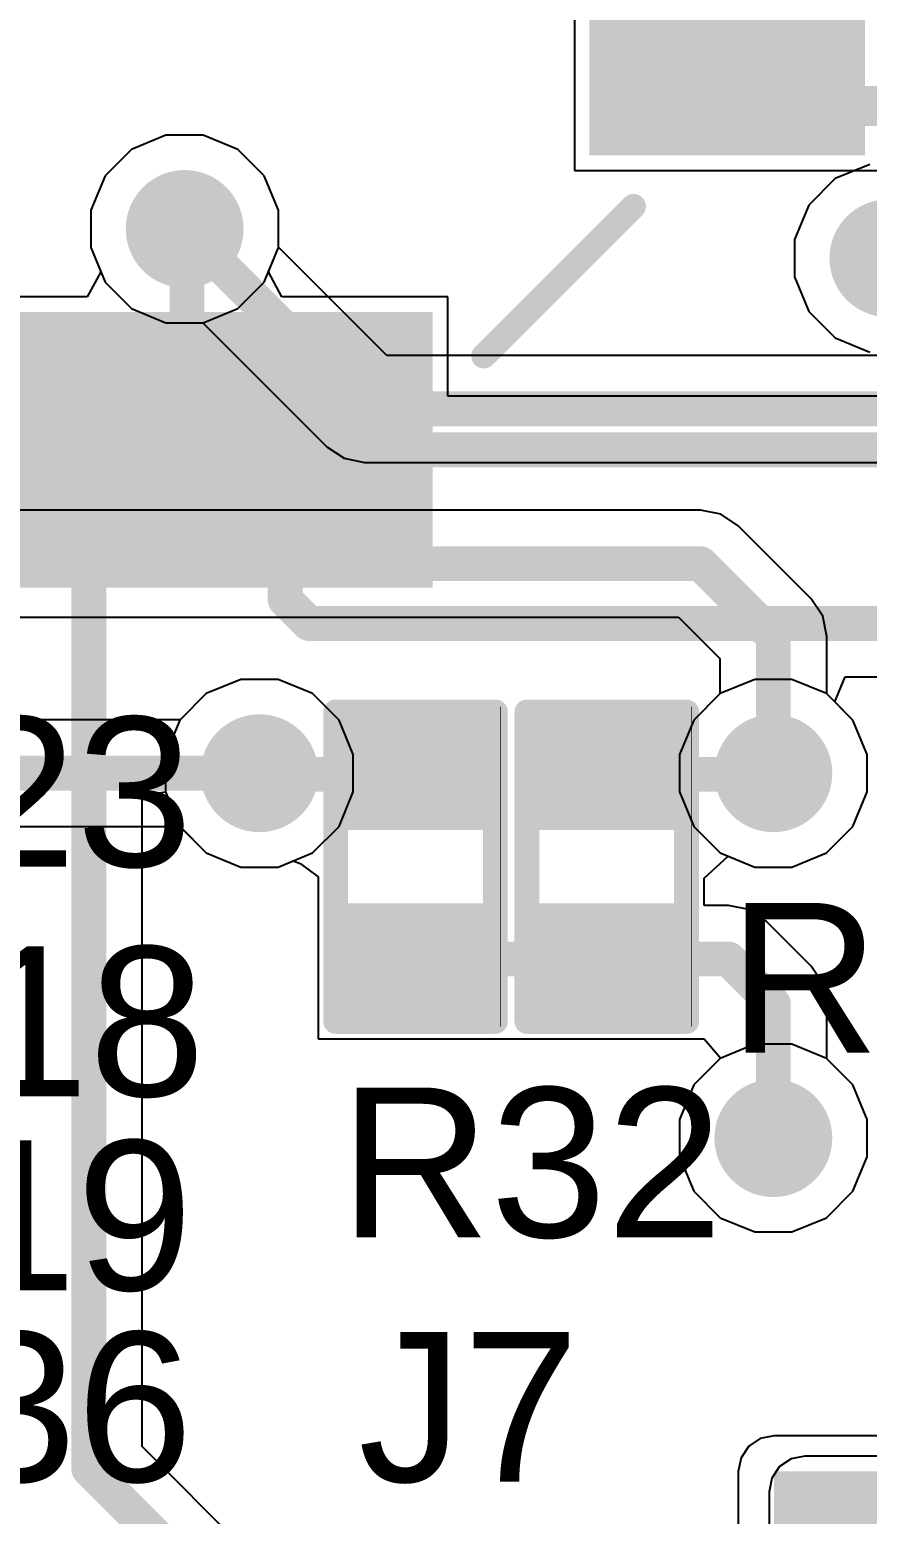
# Model space of a CAD drawing. Header units: inches. Extents: x -3 to 128, y -12 to 41.
# Drawn here: x 104.24 to 108.5, y 7.39 to 14.95 of the extents above; entities that cross this region are included whole.
import ezdxf

# ---------------------------------------------------------------- set-up
doc = ezdxf.new("R2010")
doc.units = ezdxf.units.IN
for name, color, linetype in [('Bottom Layer', 5, 'Continuous'), ('Layer 1', 16, 'Continuous'), ('Layer 2', 76, 'Continuous'), ('Top Layer', 1, 'Continuous'), ('Top Overlay', 2, 'Continuous'), ('Top Paste', 8, 'Continuous'), ('Top Solder', 216, 'Continuous'), ('Via Holes', 16, 'Continuous')]:
    doc.layers.add(name, color=color, linetype=linetype)
doc.styles.add('Arial', font='', dxfattribs={"height": 0.2})
doc.styles.get('Arial').set_extended_font_data('Arial')

msp = doc.modelspace()

# ---------------------------------------------------------------- hatches: boundary and pattern name
at = {"layer": 'Bottom Layer'}
h = msp.add_hatch(color=5, dxfattribs=at)
edge = h.paths.add_edge_path()
edge.add_arc((105.0283, 13.9329), 0.3, 0, 360)
h = msp.add_hatch(color=5, dxfattribs=at)
edge = h.paths.add_edge_path()
edge.add_arc((108.6112, 13.7839), 0.3, 0, 360)
h = msp.add_hatch(color=5, dxfattribs=at)
edge = h.paths.add_edge_path()
edge.add_arc((105.4093, 11.1625), 0.3, 0, 360)
h = msp.add_hatch(color=5, dxfattribs=at)
edge = h.paths.add_edge_path()
edge.add_arc((108.0255, 11.1625), 0.3, 0, 360)
h = msp.add_hatch(color=5, dxfattribs=at)
edge = h.paths.add_edge_path()
edge.add_arc((108.0255, 9.3051), 0.3, 0, 360)
at = {"layer": 'Layer 1'}
h = msp.add_hatch(color=16, dxfattribs=at)
edge = h.paths.add_edge_path()
edge.add_arc((105.0283, 13.9329), 0.3, 0, 360)
h = msp.add_hatch(color=16, dxfattribs=at)
edge = h.paths.add_edge_path()
edge.add_arc((108.6112, 13.7839), 0.3, 0, 360)
h = msp.add_hatch(color=16, dxfattribs=at)
edge = h.paths.add_edge_path()
edge.add_arc((105.4093, 11.1625), 0.3, 0, 360)
h = msp.add_hatch(color=16, dxfattribs=at)
edge = h.paths.add_edge_path()
edge.add_arc((108.0255, 11.1625), 0.3, 0, 360)
h = msp.add_hatch(color=16, dxfattribs=at)
edge = h.paths.add_edge_path()
edge.add_arc((108.0255, 9.3051), 0.3, 0, 360)
at = {"layer": 'Layer 2'}
h = msp.add_hatch(color=76, dxfattribs=at)
edge = h.paths.add_edge_path()
edge.add_arc((105.0283, 13.9329), 0.3, 0, 360)
h = msp.add_hatch(color=76, dxfattribs=at)
edge = h.paths.add_edge_path()
edge.add_arc((108.6112, 13.7839), 0.3, 0, 360)
h = msp.add_hatch(color=76, dxfattribs=at)
edge = h.paths.add_edge_path()
edge.add_arc((105.4093, 11.1625), 0.3, 0, 360)
h = msp.add_hatch(color=76, dxfattribs=at)
edge = h.paths.add_edge_path()
edge.add_arc((108.0255, 11.1625), 0.3, 0, 360)
h = msp.add_hatch(color=76, dxfattribs=at)
edge = h.paths.add_edge_path()
edge.add_arc((108.0255, 9.3051), 0.3, 0, 360)
msp.add_hatch(color=76, dxfattribs=at).paths.add_polyline_path([(108.1851, 6.0571), (117.8299, 6.0571), (117.8299, 7.5049), (108.1851, 7.5049)])
at = {"layer": 'Top Layer'}
for points in [[(107.1901, 15.2091), (108.3901, 15.2091), (108.3901, 14.9091), (107.1901, 14.9091)], [(107.1901, 14.7091), (108.3901, 14.7091), (108.3901, 14.4091), (107.1901, 14.4091)], [(104.3901, 12.2091), (104.3901, 13.4091), (104.6901, 13.4091), (104.6901, 12.2091)], [(104.8901, 12.2091), (104.8901, 13.4091), (105.1901, 13.4091), (105.1901, 12.2091)], [(105.3901, 12.2091), (105.3901, 13.4091), (105.6901, 13.4091), (105.6901, 12.2091)], [(105.8901, 12.2091), (105.8901, 13.4091), (106.1901, 13.4091), (106.1901, 12.2091)], [(106.5212, 10.9281), (105.8862, 10.9281), (105.8862, 11.3853), (106.5212, 11.3853)], [(107.4949, 10.9281), (106.8599, 10.9281), (106.8599, 11.3853), (107.4949, 11.3853)], [(106.5212, 9.9883), (105.8862, 9.9883), (105.8862, 10.4455), (106.5212, 10.4455)], [(107.4949, 9.9883), (106.8599, 9.9883), (106.8599, 10.4455), (107.4949, 10.4455)], [(108.0283, 6.2083), (111.0135, 6.2083), (111.0135, 7.6083), (108.0283, 7.6083)]]:
    msp.add_hatch(color=1, dxfattribs=at).paths.add_polyline_path(points)
h = msp.add_hatch(color=1, dxfattribs=at)
edge = h.paths.add_edge_path()
edge.add_arc((105.0283, 13.9329), 0.3, 0, 360)
h = msp.add_hatch(color=1, dxfattribs=at)
edge = h.paths.add_edge_path()
edge.add_arc((108.6112, 13.7839), 0.3, 0, 360)
h = msp.add_hatch(color=1, dxfattribs=at)
edge = h.paths.add_edge_path()
edge.add_arc((105.4093, 11.1625), 0.3, 0, 360)
h = msp.add_hatch(color=1, dxfattribs=at)
edge = h.paths.add_edge_path()
edge.add_arc((108.0255, 11.1625), 0.3, 0, 360)
h = msp.add_hatch(color=1, dxfattribs=at)
edge = h.paths.add_edge_path()
edge.add_arc((108.0255, 9.3051), 0.3, 0, 360)
at = {"layer": 'Top Paste'}
for points in [[(107.1901, 15.2091), (108.3901, 15.2091), (108.3901, 14.9091), (107.1901, 14.9091)], [(107.1901, 14.7091), (108.3901, 14.7091), (108.3901, 14.4091), (107.1901, 14.4091)], [(104.3901, 12.2091), (104.3901, 13.4091), (104.6901, 13.4091), (104.6901, 12.2091)], [(104.8901, 12.2091), (104.8901, 13.4091), (105.1901, 13.4091), (105.1901, 12.2091)], [(105.3901, 12.2091), (105.3901, 13.4091), (105.6901, 13.4091), (105.6901, 12.2091)], [(105.8901, 12.2091), (105.8901, 13.4091), (106.1901, 13.4091), (106.1901, 12.2091)], [(106.5212, 10.9281), (105.8862, 10.9281), (105.8862, 11.3853), (106.5212, 11.3853)], [(107.4949, 10.9281), (106.8599, 10.9281), (106.8599, 11.3853), (107.4949, 11.3853)], [(106.5212, 9.9883), (105.8862, 9.9883), (105.8862, 10.4455), (106.5212, 10.4455)], [(107.4949, 9.9883), (106.8599, 9.9883), (106.8599, 10.4455), (107.4949, 10.4455)]]:
    msp.add_hatch(color=8, dxfattribs=at).paths.add_polyline_path(points)
at = {"layer": 'Top Solder'}
for points in [[(107.0885, 15.3107), (108.4917, 15.3107), (108.4917, 14.8075), (107.0885, 14.8075)], [(107.0885, 14.8107), (108.4917, 14.8107), (108.4917, 14.3075), (107.0885, 14.3075)], [(103.7885, 12.1075), (103.7885, 13.5107), (104.2917, 13.5107), (104.2917, 12.1075)], [(104.2885, 12.1075), (104.2885, 13.5107), (104.7917, 13.5107), (104.7917, 12.1075)], [(104.7885, 12.1075), (104.7885, 13.5107), (105.2917, 13.5107), (105.2917, 12.1075)], [(105.2885, 12.1075), (105.2885, 13.5107), (105.7917, 13.5107), (105.7917, 12.1075)], [(105.7885, 12.1075), (105.7885, 13.5107), (106.2917, 13.5107), (106.2917, 12.1075)], [(106.5762, 10.8731), (105.8312, 10.8731), (105.8312, 11.4403), (106.5762, 11.4403)], [(107.5499, 10.8731), (106.8049, 10.8731), (106.8049, 11.4403), (107.5499, 11.4403)], [(106.5762, 9.9333), (105.8312, 9.9333), (105.8312, 10.5005), (106.5762, 10.5005)], [(107.5499, 9.9333), (106.8049, 9.9333), (106.8049, 10.5005), (107.5499, 10.5005)]]:
    msp.add_hatch(color=216, dxfattribs=at).paths.add_polyline_path(points)
at = {"layer": 'Via Holes'}
h = msp.add_hatch(color=7, dxfattribs=at)
edge = h.paths.add_edge_path()
edge.add_arc((105.0283, 13.9329), 0.15, 0, 360)
h = msp.add_hatch(color=7, dxfattribs=at)
edge = h.paths.add_edge_path()
edge.add_arc((108.6112, 13.7839), 0.15, 0, 360)
h = msp.add_hatch(color=7, dxfattribs=at)
edge = h.paths.add_edge_path()
edge.add_arc((105.4093, 11.1625), 0.15, 0, 360)
h = msp.add_hatch(color=7, dxfattribs=at)
edge = h.paths.add_edge_path()
edge.add_arc((108.0255, 11.1625), 0.15, 0, 360)
h = msp.add_hatch(color=7, dxfattribs=at)
edge = h.paths.add_edge_path()
edge.add_arc((108.0255, 9.3051), 0.15, 0, 360)

# ---------------------------------------------------------------- linework, layer by layer
at = {"layer": 'Bottom Layer'}
for p, q in [((104.9333, 14.4107), (104.7576, 14.338)), ((105.1233, 14.4107), (104.9333, 14.4107)), ((105.2989, 14.338), (105.1233, 14.4107)), ((104.7576, 14.338), (104.6232, 14.2035)), ((105.4334, 14.2035), (105.2989, 14.338)), ((104.6232, 14.2035), (104.5505, 14.0279)), ((105.5061, 14.0279), (105.4334, 14.2035)), ((104.5505, 14.0279), (104.5505, 13.8379)), ((105.5061, 13.8397), (105.5061, 14.0279)), ((104.5505, 13.8379), (104.6232, 13.6622)), ((106.0571, 13.2887), (105.5061, 13.8397)), ((104.6232, 13.6622), (104.7576, 13.5278)), ((104.7576, 13.5278), (104.9333, 13.4551)), ((104.9333, 13.4551), (105.1215, 13.4551)), ((105.1215, 13.4551), (105.7522, 12.8245)), ((122.3909, 13.2887), (106.0571, 13.2887)), ((105.7522, 12.8245), (105.8404, 12.7655)), ((105.8404, 12.7655), (105.9444, 12.7448)), ((105.9444, 12.7448), (105.9445, 12.7448)), ((105.9445, 12.7448), (122.5035, 12.7448)), ((107.6545, 12.5013), (103.9192, 12.5013)), ((107.7585, 12.4806), (107.6545, 12.5013)), ((107.8468, 12.4216), (107.7585, 12.4806)), ((108.2178, 12.0506), (107.8468, 12.4216)), ((108.2767, 11.9624), (108.2178, 12.0506)), ((103.8065, 11.9574), (107.5418, 11.9574)), ((107.5418, 11.9574), (107.7536, 11.7457)), ((108.2974, 11.8583), (108.2767, 11.9624)), ((108.2974, 11.5663), (108.2974, 11.8583)), ((107.7536, 11.7457), (107.7536, 11.5663)), ((105.3143, 11.6403), (105.1386, 11.5676)), ((105.5043, 11.6403), (105.3143, 11.6403)), ((105.6799, 11.5676), (105.5043, 11.6403)), ((105.1386, 11.5676), (105.0055, 11.4345)), ((105.8144, 11.4332), (105.6799, 11.5676)), ((107.7536, 11.5663), (107.6204, 11.4332)), ((108.4306, 11.4332), (108.2974, 11.5663)), ((105.0055, 11.4345), (102.7977, 11.4345)), ((105.8871, 11.2576), (105.8144, 11.4332)), ((107.6204, 11.4332), (107.5477, 11.2576)), ((108.5033, 11.2576), (108.4306, 11.4332)), ((105.8871, 11.0675), (105.8871, 11.2576)), ((107.5477, 11.2576), (107.5477, 11.0675)), ((108.5033, 11.0675), (108.5033, 11.2576)), ((105.8144, 10.8919), (105.8871, 11.0675)), ((107.5477, 11.0675), (107.6204, 10.8919)), ((108.4306, 10.8919), (108.5033, 11.0675)), ((102.685, 10.8906), (105.0055, 10.8906)), ((105.0055, 10.8906), (105.1386, 10.7575)), ((105.6799, 10.7575), (105.8144, 10.8919)), ((107.6204, 10.8919), (107.7548, 10.7575)), ((108.2961, 10.7575), (108.4306, 10.8919)), ((105.1386, 10.7575), (105.3143, 10.6847)), ((105.5043, 10.6847), (105.6799, 10.7575)), ((107.7548, 10.7575), (107.9305, 10.6847)), ((108.1205, 10.6847), (108.2961, 10.7575)), ((105.3143, 10.6847), (105.5043, 10.6847)), ((107.9305, 10.6847), (108.1205, 10.6847)), ((107.9305, 9.7829), (107.7548, 9.7102)), ((108.1205, 9.7829), (107.9305, 9.7829)), ((108.2961, 9.7102), (108.1205, 9.7829)), ((107.7548, 9.7102), (107.6204, 9.5758)), ((108.4306, 9.5758), (108.2961, 9.7102)), ((107.6204, 9.5758), (107.5477, 9.4002)), ((108.5033, 9.4002), (108.4306, 9.5758)), ((107.5477, 9.4002), (107.5477, 9.2101)), ((108.5033, 9.2101), (108.5033, 9.4002)), ((107.5477, 9.2101), (107.6204, 9.0345)), ((108.4306, 9.0345), (108.5033, 9.2101)), ((107.6204, 9.0345), (107.7548, 8.9001)), ((108.2961, 8.9001), (108.4306, 9.0345)), ((107.7548, 8.9001), (107.9305, 8.8273)), ((108.1205, 8.8273), (108.2961, 8.9001)), ((107.9305, 8.8273), (108.1205, 8.8273))]:
    msp.add_line(p, q, dxfattribs=at)
for points in [[(105.0283, 13.9329, 0.1778, 0.1778, 0), (105.9444, 13.0167, 0.1778, 0.1778, 0)], [(105.9444, 13.0167, 0.1778, 0.1778, 0), (122.5035, 13.0167, 0.1778, 0.1778, 0)], [(103.8065, 12.2293, 0.1778, 0.1778, 0), (107.6545, 12.2293, 0.1778, 0.1778, 0)], [(107.6545, 12.2293, 0.1778, 0.1778, 0), (108.0255, 11.8583, 0.1778, 0.1778, 0)], [(108.0255, 11.1625, 0.1778, 0.1778, 0), (108.0255, 11.8583, 0.1778, 0.1778, 0)], [(102.685, 11.1625, 0.1778, 0.1778, 0), (105.4093, 11.1625, 0.1778, 0.1778, 0)]]:
    msp.add_lwpolyline(points, format="xyseb", dxfattribs=at)
for points in [[(104.9838, 13.9329, 0.0889, 0.0889, 1), (105.0727, 13.9329, 0.0889, 0.0889, 1)], [(105.9, 13.0167, 0.0889, 0.0889, 1), (105.9889, 13.0167, 0.0889, 0.0889, 1)], [(105.9, 13.0167, 0.0889, 0.0889, 1), (105.9889, 13.0167, 0.0889, 0.0889, 1)], [(107.61, 12.2293, 0.0889, 0.0889, 1), (107.6989, 12.2293, 0.0889, 0.0889, 1)], [(107.61, 12.2293, 0.0889, 0.0889, 1), (107.6989, 12.2293, 0.0889, 0.0889, 1)], [(107.981, 11.8583, 0.0889, 0.0889, 1), (108.0699, 11.8583, 0.0889, 0.0889, 1)], [(107.981, 11.8583, 0.0889, 0.0889, 1), (108.0699, 11.8583, 0.0889, 0.0889, 1)], [(105.3648, 11.1625, 0.0889, 0.0889, 1), (105.4537, 11.1625, 0.0889, 0.0889, 1)], [(107.981, 11.1625, 0.0889, 0.0889, 1), (108.0699, 11.1625, 0.0889, 0.0889, 1)]]:
    msp.add_lwpolyline(points, format="xyseb", close=True, dxfattribs=at)
at = {"layer": 'Layer 1'}
for p, q in [((104.9333, 14.4107), (104.7576, 14.338)), ((105.1233, 14.4107), (104.9333, 14.4107)), ((105.2989, 14.338), (105.1233, 14.4107)), ((104.7576, 14.338), (104.6232, 14.2035)), ((105.4334, 14.2035), (105.2989, 14.338)), ((104.6232, 14.2035), (104.5505, 14.0279)), ((105.5061, 14.0279), (105.4334, 14.2035)), ((104.5505, 14.0279), (104.5505, 13.8379)), ((105.5061, 13.8379), (105.5061, 14.0279)), ((104.5505, 13.8379), (104.6232, 13.6622)), ((105.4334, 13.6622), (105.5061, 13.8379)), ((104.6232, 13.6622), (104.7576, 13.5278)), ((105.2989, 13.5278), (105.4334, 13.6622)), ((104.7576, 13.5278), (104.9333, 13.4551)), ((105.1233, 13.4551), (105.2989, 13.5278)), ((104.9333, 13.4551), (105.1233, 13.4551)), ((105.3143, 11.6403), (105.1386, 11.5676)), ((105.5043, 11.6403), (105.3143, 11.6403)), ((105.6799, 11.5676), (105.5043, 11.6403)), ((107.9305, 11.6403), (107.7548, 11.5676)), ((108.1205, 11.6403), (107.9305, 11.6403)), ((108.2961, 11.5676), (108.1205, 11.6403)), ((105.1386, 11.5676), (105.0042, 11.4332)), ((105.8144, 11.4332), (105.6799, 11.5676)), ((107.7548, 11.5676), (107.6204, 11.4332)), ((108.4306, 11.4332), (108.2961, 11.5676)), ((105.0042, 11.4332), (104.9315, 11.2576)), ((105.8871, 11.2576), (105.8144, 11.4332)), ((107.6204, 11.4332), (107.5477, 11.2576)), ((108.5033, 11.2576), (108.4306, 11.4332)), ((104.9315, 11.2576), (104.9315, 11.0675)), ((105.8871, 11.0675), (105.8871, 11.2576)), ((107.5477, 11.2576), (107.5477, 11.0675)), ((108.5033, 11.0675), (108.5033, 11.2576)), ((104.9315, 11.0675), (105.0042, 10.8919)), ((105.8144, 10.8919), (105.8871, 11.0675)), ((107.5477, 11.0675), (107.6204, 10.8919)), ((108.4306, 10.8919), (108.5033, 11.0675)), ((105.0042, 10.8919), (105.1386, 10.7575)), ((105.6799, 10.7575), (105.8144, 10.8919)), ((107.6204, 10.8919), (107.7548, 10.7575)), ((108.2961, 10.7575), (108.4306, 10.8919)), ((105.1386, 10.7575), (105.3143, 10.6847)), ((105.5043, 10.6847), (105.6799, 10.7575)), ((107.7548, 10.7575), (107.9305, 10.6847)), ((108.1205, 10.6847), (108.2961, 10.7575)), ((105.3143, 10.6847), (105.5043, 10.6847)), ((107.9305, 10.6847), (108.1205, 10.6847)), ((107.9305, 9.7829), (107.7548, 9.7102)), ((108.1205, 9.7829), (107.9305, 9.7829)), ((108.2961, 9.7102), (108.1205, 9.7829)), ((107.7548, 9.7102), (107.6204, 9.5758)), ((108.4306, 9.5758), (108.2961, 9.7102)), ((107.6204, 9.5758), (107.5477, 9.4002)), ((108.5033, 9.4002), (108.4306, 9.5758)), ((107.5477, 9.4002), (107.5477, 9.2101)), ((108.5033, 9.2101), (108.5033, 9.4002)), ((107.5477, 9.2101), (107.6204, 9.0345)), ((108.4306, 9.0345), (108.5033, 9.2101)), ((107.6204, 9.0345), (107.7548, 8.9001)), ((108.2961, 8.9001), (108.4306, 9.0345)), ((107.7548, 8.9001), (107.9305, 8.8273)), ((108.1205, 8.8273), (108.2961, 8.9001)), ((107.9305, 8.8273), (108.1205, 8.8273))]:
    msp.add_line(p, q, dxfattribs=at)
at = {"layer": 'Layer 2'}
for p, q in [((104.9333, 14.4107), (104.7576, 14.338)), ((105.1233, 14.4107), (104.9333, 14.4107)), ((105.2989, 14.338), (105.1233, 14.4107)), ((104.7576, 14.338), (104.6232, 14.2035)), ((105.4334, 14.2035), (105.2989, 14.338)), ((108.5162, 14.2617), (108.3405, 14.189)), ((104.6232, 14.2035), (104.5505, 14.0279)), ((105.5061, 14.0279), (105.4334, 14.2035)), ((108.3405, 14.189), (108.2061, 14.0546)), ((104.5505, 14.0279), (104.5505, 13.8379)), ((105.5061, 13.8379), (105.5061, 14.0279)), ((108.2061, 14.0546), (108.1334, 13.8789)), ((104.5505, 13.8379), (104.6232, 13.6622)), ((105.4334, 13.6622), (105.5061, 13.8379)), ((108.1334, 13.8789), (108.1334, 13.6889)), ((108.1334, 13.6889), (108.2061, 13.5133)), ((104.6232, 13.6622), (104.7576, 13.5278)), ((105.2989, 13.5278), (105.4334, 13.6622)), ((104.7576, 13.5278), (104.9333, 13.4551)), ((105.1233, 13.4551), (105.2989, 13.5278)), ((104.9333, 13.4551), (105.1233, 13.4551)), ((108.2061, 13.5133), (108.3405, 13.3788)), ((108.3405, 13.3788), (108.5162, 13.3061)), ((105.3143, 11.6403), (105.1386, 11.5676)), ((105.5043, 11.6403), (105.3143, 11.6403)), ((105.6799, 11.5676), (105.5043, 11.6403)), ((107.9305, 11.6403), (107.7548, 11.5676)), ((108.1205, 11.6403), (107.9305, 11.6403)), ((108.2961, 11.5676), (108.1205, 11.6403)), ((105.1386, 11.5676), (105.0042, 11.4332)), ((105.8144, 11.4332), (105.6799, 11.5676)), ((107.7548, 11.5676), (107.6204, 11.4332)), ((108.4306, 11.4332), (108.2961, 11.5676)), ((105.0042, 11.4332), (104.9315, 11.2576)), ((105.8871, 11.2576), (105.8144, 11.4332)), ((107.6204, 11.4332), (107.5477, 11.2576)), ((108.5033, 11.2576), (108.4306, 11.4332)), ((104.9315, 11.2576), (104.9315, 11.0675)), ((105.8871, 11.0675), (105.8871, 11.2576)), ((107.5477, 11.2576), (107.5477, 11.0675)), ((108.5033, 11.0675), (108.5033, 11.2576)), ((104.9315, 11.0675), (105.0042, 10.8919)), ((105.8144, 10.8919), (105.8871, 11.0675)), ((107.5477, 11.0675), (107.6204, 10.8919)), ((108.4306, 10.8919), (108.5033, 11.0675)), ((105.0042, 10.8919), (105.1386, 10.7575)), ((105.6799, 10.7575), (105.8144, 10.8919)), ((107.6204, 10.8919), (107.7548, 10.7575)), ((108.2961, 10.7575), (108.4306, 10.8919)), ((105.1386, 10.7575), (105.3143, 10.6847)), ((105.5043, 10.6847), (105.6799, 10.7575)), ((107.7548, 10.7575), (107.9305, 10.6847)), ((108.1205, 10.6847), (108.2961, 10.7575)), ((105.3143, 10.6847), (105.5043, 10.6847)), ((107.9305, 10.6847), (108.1205, 10.6847)), ((108.057, 7.6331), (108.0177, 7.5743)), ((108.1158, 7.6724), (108.057, 7.6331)), ((108.1851, 7.6862), (108.1158, 7.6724)), ((117.8299, 7.6862), (108.1851, 7.6862)), ((108.0177, 7.5743), (108.0039, 7.5049)), ((108.0039, 7.5049), (108.0039, 6.0571))]:
    msp.add_line(p, q, dxfattribs=at)
at = {"layer": 'Top Layer'}
for p, q in [((107.0123, 15.2742), (107.0123, 14.2313)), ((104.9333, 14.4107), (104.7576, 14.338)), ((105.1233, 14.4107), (104.9333, 14.4107)), ((105.2989, 14.338), (105.1233, 14.4107)), ((104.7576, 14.338), (104.6232, 14.2035)), ((105.4334, 14.2035), (105.2989, 14.338)), ((107.0123, 14.2313), (108.5679, 14.2313)), ((104.6232, 14.2035), (104.5505, 14.0279)), ((105.5061, 14.0279), (105.4334, 14.2035)), ((104.5505, 14.0279), (104.5505, 13.8379)), ((105.5061, 13.8379), (105.5061, 14.0279)), ((104.5505, 13.8379), (104.6019, 13.7139)), ((105.4547, 13.7139), (105.5061, 13.8379)), ((104.6019, 13.7139), (104.5327, 13.5869)), ((105.5239, 13.5869), (105.4547, 13.7139)), ((104.5327, 13.5869), (103.312, 13.5869)), ((106.3679, 13.5869), (105.5239, 13.5869)), ((106.3679, 13.081), (106.3679, 13.5869)), ((108.867, 13.081), (106.3679, 13.081)), ((108.3382, 11.5256), (108.3908, 11.6526)), ((108.3908, 11.6526), (108.867, 11.6526)), ((108.4306, 11.4332), (108.3382, 11.5256)), ((108.5033, 11.2576), (108.4306, 11.4332)), ((108.5033, 11.0675), (108.5033, 11.2576)), ((104.812, 11.0493), (104.9315, 11.0675)), ((104.812, 7.7347), (104.812, 11.0493)), ((104.9315, 11.0675), (105.0042, 10.8919)), ((108.4306, 10.8919), (108.5033, 11.0675)), ((105.0042, 10.8919), (105.1386, 10.7575)), ((108.2961, 10.7575), (108.4306, 10.8919)), ((105.1386, 10.7575), (105.3143, 10.6847)), ((107.6727, 10.628), (107.7957, 10.7406)), ((107.7957, 10.7406), (107.9305, 10.6847)), ((108.1205, 10.6847), (108.2961, 10.7575)), ((105.3143, 10.6847), (105.5043, 10.6847)), ((105.5043, 10.6847), (105.5814, 10.7167)), ((105.5814, 10.7167), (105.617, 10.7038)), ((105.617, 10.7038), (105.7084, 10.6351)), ((107.9305, 10.6847), (108.1205, 10.6847)), ((105.7084, 10.6351), (105.7084, 10.5028)), ((107.6727, 10.6233), (107.6727, 10.628)), ((107.6727, 10.4889), (107.6727, 10.6233)), ((107.6727, 10.6233), (107.6727, 10.6233)), ((105.7084, 10.5028), (105.7084, 9.8105)), ((107.7969, 10.4889), (107.6727, 10.4889)), ((107.901, 10.4682), (107.7969, 10.4889)), ((107.9892, 10.4092), (107.901, 10.4682)), ((108.2178, 10.1806), (107.9892, 10.4092)), ((108.2767, 10.0924), (108.2178, 10.1806)), ((108.2974, 9.9883), (108.2767, 10.0924)), ((108.2974, 9.7089), (108.2974, 9.9883)), ((105.7084, 9.8105), (107.6727, 9.8105)), ((107.6727, 9.8105), (107.7536, 9.717)), ((107.7536, 9.7089), (107.6204, 9.5758)), ((107.7536, 9.717), (107.7536, 9.7089)), ((108.4306, 9.5758), (108.2974, 9.7089)), ((107.6204, 9.5758), (107.5477, 9.4002)), ((108.5033, 9.4002), (108.4306, 9.5758)), ((107.5477, 9.4002), (107.5477, 9.2101)), ((108.5033, 9.2101), (108.5033, 9.4002)), ((107.5477, 9.2101), (107.6204, 9.0345)), ((108.4306, 9.0345), (108.5033, 9.2101)), ((107.6204, 9.0345), (107.7548, 8.9001)), ((108.2961, 8.9001), (108.4306, 9.0345)), ((107.7548, 8.9001), (107.9305, 8.8273)), ((108.1205, 8.8273), (108.2961, 8.9001)), ((107.9305, 8.8273), (108.1205, 8.8273)), ((108.0283, 7.7896), (107.959, 7.7758)), ((111.0135, 7.7896), (108.0283, 7.7896)), ((112.2757, 0.2711), (104.812, 7.7347)), ((107.9002, 7.7365), (107.8609, 7.6776)), ((107.959, 7.7758), (107.9002, 7.7365)), ((107.8609, 7.6776), (107.8471, 7.6083)), ((107.8471, 7.6083), (107.8471, 6.2083))]:
    msp.add_line(p, q, dxfattribs=at)
for points in [[(107.7901, 14.5591, 0.2032, 0.2032, 0), (110.7108, 14.5591, 0.2032, 0.2032, 0)], [(105.0283, 13.9329, 0.1778, 0.1778, 0), (105.0401, 13.9447, 0.1778, 0.1778, 0)], [(105.0401, 12.8091, 0.1778, 0.1778, 0), (105.0401, 13.9447, 0.1778, 0.1778, 0)], [(104.5401, 7.6221, 0.1778, 0.1778, 0), (104.5401, 12.8091, 0.1778, 0.1778, 0)], [(105.5401, 12.0459, 0.1778, 0.1778, 0), (105.5401, 12.8091, 0.1778, 0.1778, 0)], [(106.0401, 12.8091, 0.1778, 0.1778, 0), (109.3273, 12.8091, 0.1778, 0.1778, 0)], [(105.5401, 12.0459, 0.1778, 0.1778, 0), (105.6615, 11.9245, 0.1778, 0.1778, 0)], [(105.6615, 11.9245, 0.1778, 0.1778, 0), (109.3623, 11.9245, 0.1778, 0.1778, 0)], [(105.4093, 11.1625, 0.1778, 0.1778, 0), (105.4151, 11.1567, 0.1778, 0.1778, 0)], [(105.4151, 11.1567, 0.1778, 0.1778, 0), (106.2037, 11.1567, 0.1778, 0.1778, 0)], [(107.0758, 11.1567, 0.1778, 0.1778, 0), (108.0197, 11.1567, 0.1778, 0.1778, 0)], [(108.0197, 11.1567, 0.1778, 0.1778, 0), (108.0255, 11.1625, 0.1778, 0.1778, 0)], [(106.2037, 10.2169, 0.1778, 0.1778, 0), (107.1774, 10.2169, 0.1778, 0.1778, 0)], [(107.1774, 10.2169, 0.1778, 0.1778, 0), (107.7969, 10.2169, 0.1778, 0.1778, 0)], [(107.7969, 10.2169, 0.1778, 0.1778, 0), (108.0255, 9.9883, 0.1778, 0.1778, 0)], [(108.0255, 9.3051, 0.1778, 0.1778, 0), (108.0255, 9.9883, 0.1778, 0.1778, 0)], [(104.5401, 7.6221, 0.1778, 0.1778, 0), (112.3689, -0.2067, 0.1778, 0.1778, 0)]]:
    msp.add_lwpolyline(points, format="xyseb", dxfattribs=at)
for points in [[(107.7393, 14.5591, 0.1016, 0.1016, 1), (107.8409, 14.5591, 0.1016, 0.1016, 1)], [(104.9838, 13.9329, 0.0889, 0.0889, 1), (105.0727, 13.9329, 0.0889, 0.0889, 1)], [(104.9957, 13.9447, 0.0889, 0.0889, 1), (105.0846, 13.9447, 0.0889, 0.0889, 1)], [(104.9957, 13.9447, 0.0889, 0.0889, 1), (105.0846, 13.9447, 0.0889, 0.0889, 1)], [(104.4957, 12.8091, 0.0889, 0.0889, 1), (104.5846, 12.8091, 0.0889, 0.0889, 1)], [(104.9957, 12.8091, 0.0889, 0.0889, 1), (105.0846, 12.8091, 0.0889, 0.0889, 1)], [(105.4957, 12.8091, 0.0889, 0.0889, 1), (105.5846, 12.8091, 0.0889, 0.0889, 1)], [(105.9957, 12.8091, 0.0889, 0.0889, 1), (106.0846, 12.8091, 0.0889, 0.0889, 1)], [(105.4957, 12.0459, 0.0889, 0.0889, 1), (105.5846, 12.0459, 0.0889, 0.0889, 1)], [(105.4957, 12.0459, 0.0889, 0.0889, 1), (105.5846, 12.0459, 0.0889, 0.0889, 1)], [(105.6171, 11.9245, 0.0889, 0.0889, 1), (105.706, 11.9245, 0.0889, 0.0889, 1)], [(105.6171, 11.9245, 0.0889, 0.0889, 1), (105.706, 11.9245, 0.0889, 0.0889, 1)], [(105.3648, 11.1625, 0.0889, 0.0889, 1), (105.4537, 11.1625, 0.0889, 0.0889, 1)], [(105.3707, 11.1567, 0.0889, 0.0889, 1), (105.4596, 11.1567, 0.0889, 0.0889, 1)], [(105.3707, 11.1567, 0.0889, 0.0889, 1), (105.4596, 11.1567, 0.0889, 0.0889, 1)], [(106.1593, 11.1567, 0.0889, 0.0889, 1), (106.2482, 11.1567, 0.0889, 0.0889, 1)], [(107.0314, 11.1567, 0.0889, 0.0889, 1), (107.1203, 11.1567, 0.0889, 0.0889, 1)], [(107.9752, 11.1567, 0.0889, 0.0889, 1), (108.0641, 11.1567, 0.0889, 0.0889, 1)], [(107.9752, 11.1567, 0.0889, 0.0889, 1), (108.0641, 11.1567, 0.0889, 0.0889, 1)], [(107.981, 11.1625, 0.0889, 0.0889, 1), (108.0699, 11.1625, 0.0889, 0.0889, 1)], [(106.1593, 10.2169, 0.0889, 0.0889, 1), (106.2482, 10.2169, 0.0889, 0.0889, 1)], [(107.133, 10.2169, 0.0889, 0.0889, 1), (107.2219, 10.2169, 0.0889, 0.0889, 1)], [(107.133, 10.2169, 0.0889, 0.0889, 1), (107.2219, 10.2169, 0.0889, 0.0889, 1)], [(107.7524, 10.2169, 0.0889, 0.0889, 1), (107.8413, 10.2169, 0.0889, 0.0889, 1)], [(107.7524, 10.2169, 0.0889, 0.0889, 1), (107.8413, 10.2169, 0.0889, 0.0889, 1)], [(107.981, 9.9883, 0.0889, 0.0889, 1), (108.0699, 9.9883, 0.0889, 0.0889, 1)], [(107.981, 9.9883, 0.0889, 0.0889, 1), (108.0699, 9.9883, 0.0889, 0.0889, 1)], [(107.981, 9.3051, 0.0889, 0.0889, 1), (108.0699, 9.3051, 0.0889, 0.0889, 1)], [(104.4957, 7.6221, 0.0889, 0.0889, 1), (104.5846, 7.6221, 0.0889, 0.0889, 1)], [(104.4957, 7.6221, 0.0889, 0.0889, 1), (104.5846, 7.6221, 0.0889, 0.0889, 1)]]:
    msp.add_lwpolyline(points, format="xyseb", close=True, dxfattribs=at)
at = {"layer": 'Top Overlay'}
for points in [[(106.5511, 13.2861, 0.127, 0.127, 0), (107.3131, 14.0481, 0.127, 0.127, 0)], [(105.7973, 9.8994, 0.127, 0.127, 0), (105.7973, 11.4742, 0.127, 0.127, 0)], [(105.7973, 11.4742, 0.127, 0.127, 0), (106.6101, 11.4742, 0.127, 0.127, 0)], [(106.6101, 9.8994, 0.127, 0.127, 0), (106.6101, 11.4742, 0.127, 0.127, 0)], [(106.6355, 9.874, 0.00323, 0.00323, 0), (106.6355, 11.4996, 0.00323, 0.00323, 0)], [(106.771, 9.8994, 0.127, 0.127, 0), (106.771, 11.4742, 0.127, 0.127, 0)], [(106.771, 11.4742, 0.127, 0.127, 0), (107.5838, 11.4742, 0.127, 0.127, 0)], [(107.5838, 9.8994, 0.127, 0.127, 0), (107.5838, 11.4742, 0.127, 0.127, 0)], [(107.6092, 9.874, 0.00323, 0.00323, 0), (107.6092, 11.4996, 0.00323, 0.00323, 0)], [(105.7973, 9.8994, 0.127, 0.127, 0), (106.6101, 9.8994, 0.127, 0.127, 0)], [(106.771, 9.8994, 0.127, 0.127, 0), (107.5838, 9.8994, 0.127, 0.127, 0)]]:
    msp.add_lwpolyline(points, format="xyseb", dxfattribs=at)
for points in [[(107.2814, 14.0481, 0.0635, 0.0635, 1), (107.3449, 14.0481, 0.0635, 0.0635, 1)], [(106.5194, 13.2861, 0.0635, 0.0635, 1), (106.5829, 13.2861, 0.0635, 0.0635, 1)], [(105.7656, 11.4742, 0.0635, 0.0635, 1), (105.8291, 11.4742, 0.0635, 0.0635, 1)], [(105.7656, 11.4742, 0.0635, 0.0635, 1), (105.8291, 11.4742, 0.0635, 0.0635, 1)], [(106.5784, 11.4742, 0.0635, 0.0635, 1), (106.6419, 11.4742, 0.0635, 0.0635, 1)], [(106.5784, 11.4742, 0.0635, 0.0635, 1), (106.6419, 11.4742, 0.0635, 0.0635, 1)], [(106.6347, 11.4996, 0.00161, 0.00161, 1), (106.6363, 11.4996, 0.00161, 0.00161, 1)], [(106.7393, 11.4742, 0.0635, 0.0635, 1), (106.8028, 11.4742, 0.0635, 0.0635, 1)], [(106.7393, 11.4742, 0.0635, 0.0635, 1), (106.8028, 11.4742, 0.0635, 0.0635, 1)], [(107.5521, 11.4742, 0.0635, 0.0635, 1), (107.6156, 11.4742, 0.0635, 0.0635, 1)], [(107.5521, 11.4742, 0.0635, 0.0635, 1), (107.6156, 11.4742, 0.0635, 0.0635, 1)], [(107.6084, 11.4996, 0.00161, 0.00161, 1), (107.61, 11.4996, 0.00161, 0.00161, 1)], [(105.7656, 9.8994, 0.0635, 0.0635, 1), (105.8291, 9.8994, 0.0635, 0.0635, 1)], [(105.7656, 9.8994, 0.0635, 0.0635, 1), (105.8291, 9.8994, 0.0635, 0.0635, 1)], [(106.5784, 9.8994, 0.0635, 0.0635, 1), (106.6419, 9.8994, 0.0635, 0.0635, 1)], [(106.5784, 9.8994, 0.0635, 0.0635, 1), (106.6419, 9.8994, 0.0635, 0.0635, 1)], [(106.7393, 9.8994, 0.0635, 0.0635, 1), (106.8028, 9.8994, 0.0635, 0.0635, 1)], [(106.7393, 9.8994, 0.0635, 0.0635, 1), (106.8028, 9.8994, 0.0635, 0.0635, 1)], [(107.5521, 9.8994, 0.0635, 0.0635, 1), (107.6156, 9.8994, 0.0635, 0.0635, 1)], [(107.5521, 9.8994, 0.0635, 0.0635, 1), (107.6156, 9.8994, 0.0635, 0.0635, 1)], [(106.6347, 9.874, 0.00161, 0.00161, 1), (106.6363, 9.874, 0.00161, 0.00161, 1)], [(107.6084, 9.874, 0.00161, 0.00161, 1), (107.61, 9.874, 0.00161, 0.00161, 1)]]:
    msp.add_lwpolyline(points, format="xyseb", close=True, dxfattribs=at)

# ---------------------------------------------------------------- texts
at = {"layer": 'Top Overlay', "style": 'Arial'}
for s, p in [('C23', (103.1171, 10.687)), ('R33', (107.7972, 9.7403)), ('R18', (103.1806, 9.5186)), ('R32', (105.816, 8.8005)), ('R19', (103.1171, 8.5311)), ('R36', (103.1171, 7.556)), ('J7', (105.9123, 7.556))]:
    msp.add_text(s, height=0.762, dxfattribs=at).set_placement(p)

doc.saveas('drawing.dxf')
